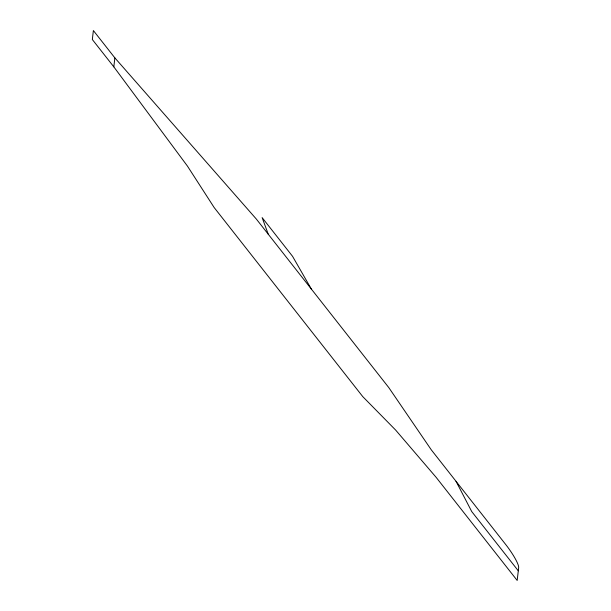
<?xml version="1.0" encoding="UTF-8"?>
<svg xmlns="http://www.w3.org/2000/svg" width="611" height="611" viewBox="0 0 611 611"><rect width="100%" height="100%" fill="white"/><g stroke="black" fill="none" stroke-linecap="round" stroke-linejoin="round"><path stroke-width="0.92" d="M113.822 66.859L114.86 57.885L93.376 30.55L92.337 39.524L113.822 66.859L187.447 166.093L214.201 207.595L362.781 396.638L395.653 430.075L436.078 477.267L517.181 580.45L518.663 567.634A22.867 4.04 53.8 0 0 506.473 545.486L431.282 449.826L388.802 387.603L256.337 219.059L114.86 57.885M518.296 570.819L471.753 511.598L456.035 481.315M311.35 289.056L292.554 256.322L262.127 217.608L268.267 234.234"/></g></svg>
